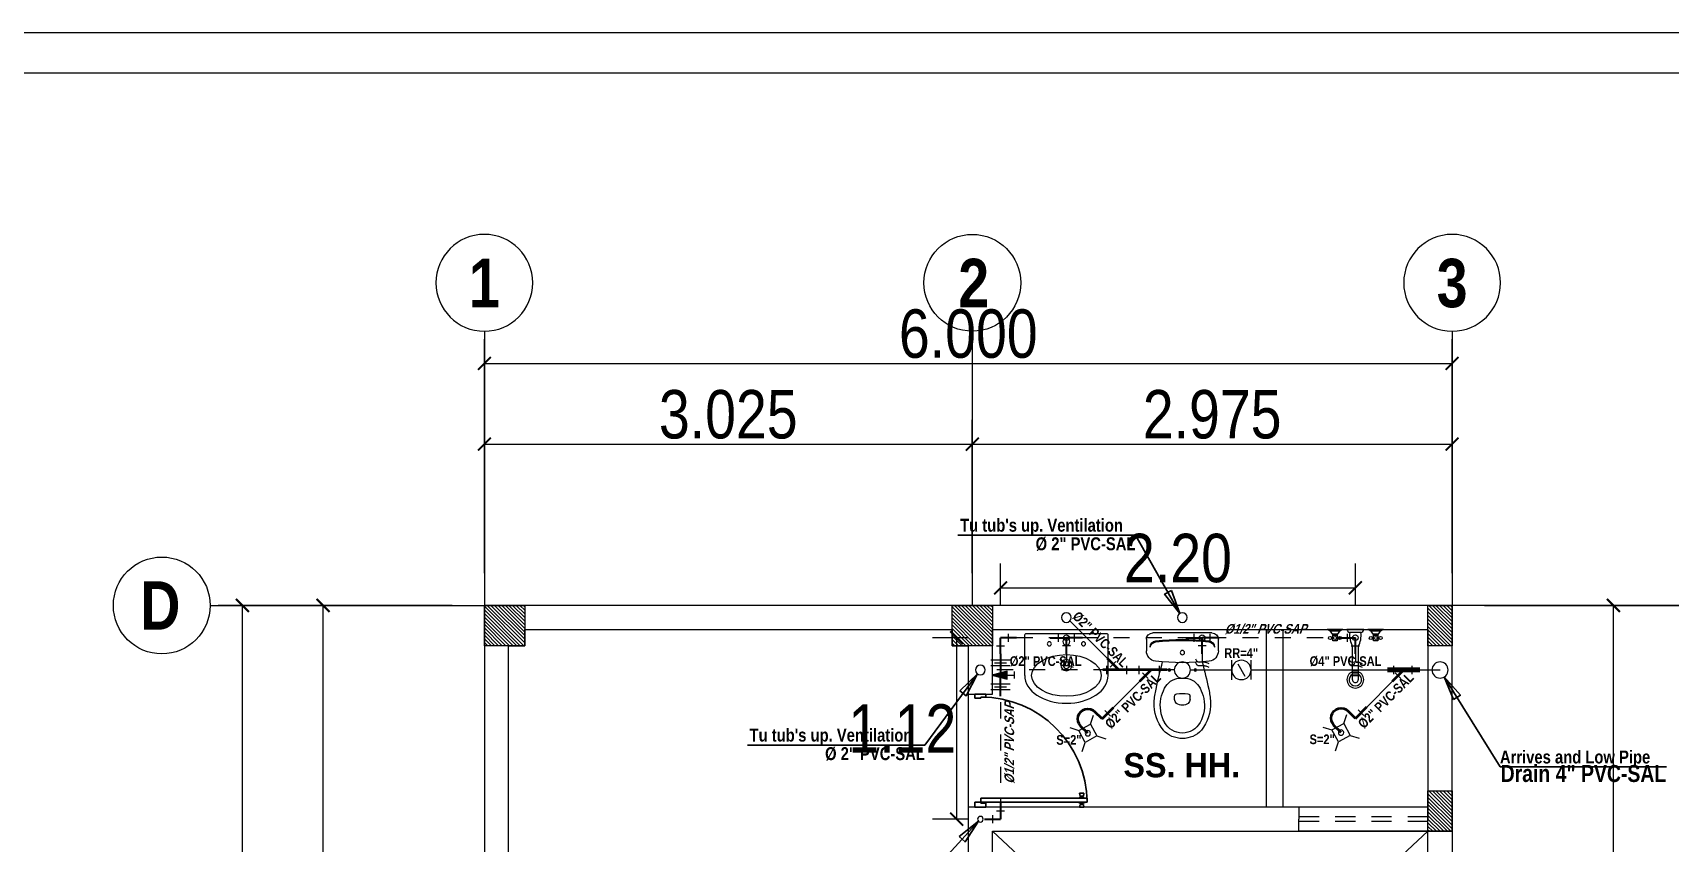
# Model space of a CAD drawing. Header units: millimetres. Extents: x 56 to 215, y 47 to 103.
# Drawn here: x 123.03 to 133.19, y 69.08 to 74.1 of the extents above; entities that cross this region are included whole.
import ezdxf
from ezdxf.enums import TextEntityAlignment as Align

# ---------------------------------------------------------------- set-up
doc = ezdxf.new("R2010")
doc.units = ezdxf.units.MM
for name, pattern in [('DASHDOT2', [0.5, 0.25, -0.125, 0, -0.125]), ('DASHED2', [0.375, 0.25, -0.125]), ('HIDDEN2', [0.1875, 0.125, -0.0625])]:
    doc.linetypes.add(name, pattern=pattern)
for name, color, linetype, lineweight in [('A_Bloques', 56, 'Continuous', 15), ('A_Muro sin Techo', 134, 'Continuous', 20), ('A_Ventana', 140, 'Continuous', 9), ('E_Columna', 3, 'Continuous', 25), ('G_Ejes', 253, 'Continuous', 20), ('G_Texto', 122, 'Continuous', 20), ('IS_Accesorios Agua', 6, 'Continuous', 20), ('IS_Accesorios Desagüe', 3, 'Continuous', 20), ('IS_Agua Fria', 140, 'DASHDOT2', 25), ('IS_Tuberia 2', 11, 'Continuous', 40), ('IS_Tuberia 4', 5, 'Continuous', 80)]:
    doc.layers.add(name, color=color, linetype=linetype, lineweight=lineweight)
for name, color, linetype in [('A_Puerta', 32, 'Continuous'), ('G_Acotación', 171, 'Continuous'), ('IS_Muro', 232, 'Continuous')]:
    doc.layers.add(name, color=color, linetype=linetype)
doc.styles.add('Acotacion', font='ARIALN.TTF')
doc.styles.add('Cotas', font='ARIALNB.TTF', dxfattribs={"height": 0.1})
doc.styles.add('Eje', font='ARIALNB.TTF', dxfattribs={"height": 0.3})
doc.styles.add('M-1', font='ARIALNB.TTF', dxfattribs={"oblique": 20})
doc.styles.add('STYLE1', font='cityb___.ttf', dxfattribs={"width": 1.05})
doc.dimstyles.new('150', dxfattribs={"dimtxt": 1, "dimasz": 0.06, "dimexe": 0.06, "dimexo": 0.08, "dimgap": 0.05, "dimtad": 2, "dimtih": 1, "dimtoh": 1, "dimzin": 1, "dimdsep": 46, "dimtxsty": 'Cotas', "dimblk": 'ARCHTICK', "dimcen": 0.25, "dimdle": 0.06, "dimclrd": 256, "dimclre": 256, "dimclrt": 5, "dimazin": 0, "dimtp": 0.2, "dimtm": 0.2, "dimtfac": 1, "dimtix": 1, "dimtmove": 1, "dimatfit": 0, "dimfxl": 0.06, "dimtolj": 1, "dimtzin": 1, "dimarcsym": 0})
doc.dimstyles.new('Lenin_50', dxfattribs={"dimtxt": 0.3, "dimasz": 0.08, "dimexe": 0.15, "dimexo": 0.2, "dimgap": 0.03, "dimtad": 2, "dimtih": 1, "dimtoh": 1, "dimlfac": -1, "dimzin": 4, "dimdsep": 46, "dimtxsty": 'Acotacion', "dimblk": 'ARCHTICK', "dimcen": 0.08, "dimclrd": 256, "dimclre": 256, "dimclrt": 4, "dimazin": 1, "dimtm": 1e-09, "dimtfac": 1, "dimtmove": 2, "dimatfit": 2, "dimfxl": 1, "dimtolj": 1, "dimlwd": 13, "dimlwe": 18, "dimarcsym": 0})
pattern_1 = [(135, (240.978861, -21.810414), (0.0112253202, 0.0112253202), [])]

# ---------------------------------------------------------------- blocks, each defined once
blk = doc.blocks.new('L01601A', base_point=(1717.2, 970.2))
blk.add_circle((1717.2, 970.2), 25)
blk = doc.blocks.new('L01601B', base_point=(1777.3, 924.9))
blk.add_arc((1777.3, 924.9), 30, 180, 0)
blk = doc.blocks.new('Lavatorio 01')
blk.add_lwpolyline([(-0.284, 0.259), (-0.034, 0.259, -0.414214), (-0.025, 0.25), (-0.025, -0.25, -0.414214), (-0.034, -0.259), (-0.284, -0.259)], format="xyb")
for centre, radius in [((-0.088, 0.106), 0.0129), ((-0.22, 0), 0.0345), ((-0.22, 0), 0.0198), ((-0.074, 0), 0.0216), ((-0.088, -0.106), 0.0129)]:
    blk.add_circle(centre, radius)
at = {"extrusion": (0, 0, -1), "xscale": 0.008620689655174374, "zscale": -0.008620689655172419, "rotation": 90}
for name, yscale in [('L01601B', 0.005747126436773442), ('L01601A', 0.005172413793104624)]:
    blk.add_blockref(name, (0.284, 0), dxfattribs=dict(at, yscale=yscale))
blk = doc.blocks.new('INOD4')
at = {"linetype": 'ByBlock'}
for p, q in [((-0.222, -0.06), (-0.222, -0.132)), ((-0.183, -0.02), (0.183, -0.02)), ((0.222, -0.06), (0.222, -0.132)), ((-0.048, -0.433), (-0.048, -0.413)), ((0.048, -0.433), (0.048, -0.413))]:
    blk.add_line(p, q, dxfattribs=at)
for centre, radius in [((0, -0.142), 0.0135), ((0, -0.142), 0.0135), ((-0.08, -0.25), 0.0075), ((0.08, -0.25), 0.0075)]:
    blk.add_circle(centre, radius, dxfattribs=at)
for centre, radius, start, end in [((-0.183, -0.06), 0.04, 90, 180), ((-0.16, -0.109), 0.04, 96.2719, 180), ((-0.16, -0.116), 0.04, 96.2141, 169.7572), ((0, -1.56), 1.493, 83.6755, 96.3306), ((0, -1.56), 1.5, 83.7281, 96.2719), ((0.16, -0.109), 0.04, 0, 83.7281), ((0.16, -0.116), 0.04, 10.2428, 83.7859), ((0.183, -0.06), 0.04, 0, 90), ((-0.159, -0.132), 0.064, 180, 263.2069), ((0, 1.199), 1.404, 263.2069, 276.7931), ((2.286, -0.87), 2.5, 164.456, 168.4256), ((-2.286, -0.87), 2.5, 11.5744, 15.544), ((0.159, -0.132), 0.064, 276.7931, 0), ((-0.007, -0.416), 0.116, 96.2419, 152.5973), ((0, -0.48), 0.18, 83.7581, 96.2419), ((0.007, -0.416), 0.116, 27.4027, 83.7581), ((0.423, -0.496), 0.6, 167.7093, 175.6206), ((0.112, -0.478), 0.25, 152.5973, 168.3805), ((-0.033, -0.413), 0.015, 96.6492, 180), ((0, -0.696), 0.3, 83.3508, 96.6492), ((0.033, -0.413), 0.015, 0, 83.3508), ((-0.112, -0.478), 0.25, 11.6195, 27.4027), ((-0.423, -0.496), 0.6, 4.3794, 12.2907), ((0.085, -0.46), 0.26, 177.6972, 218.7131), ((0.079, -0.471), 0.216, 168.3805, 209.1161), ((-0.018, -0.433), 0.03, 180, 233.1301), ((0, -0.409), 0.06, 233.1301, 306.8699), ((0.018, -0.433), 0.03, 306.8699, 0), ((-0.079, -0.471), 0.216, 330.8839, 11.6195), ((-0.085, -0.46), 0.26, 321.2869, 2.3028), ((0, -0.515), 0.126, 209.1161, 330.8839), ((0, -0.515), 0.16, 222.4362, 317.5638)]:
    blk.add_arc(centre, radius, start, end, dxfattribs=at)
blk = doc.blocks.new('Llaves_ducha')
for p, q in [((0, 0.145), (0, 0.0652)), ((0.0072, 0.1308), (0.0072, 0.0795)), ((0.0217, 0.0912), (0.0217, 0.1188)), ((0.0399, 0.116), (0.0399, 0.1232)), ((0.0399, 0.0943), (0.0399, 0.087)), ((0.0471, 0.116), (0.0471, 0.1232)), ((0.0471, 0.0943), (0.0471, 0.087)), ((0, 0.0435), (0, -0.0435)), ((0, 0.0399), (0, -0.0399)), ((0.0145, 0.029), (0.0145, -0.029)), ((0.087, 0.0145), (0.2586, 0.0145)), ((0, -0.0652), (0, -0.145)), ((0.0072, -0.0795), (0.0072, -0.1308)), ((0.2586, -0.0145), (0.087, -0.0145)), ((0.0217, -0.1191), (0.0217, -0.0914)), ((0.0399, -0.0943), (0.0399, -0.087)), ((0.0399, -0.116), (0.0399, -0.1232)), ((0.0471, -0.0943), (0.0471, -0.087)), ((0.0471, -0.116), (0.0471, -0.1232))]:
    blk.add_line(p, q)
for points in [[(0.029, 0.116), (0.058, 0.116), (0.058, 0.0943), (0.029, 0.0943)], [(0.029, -0.0943), (0.058, -0.0943), (0.058, -0.116), (0.029, -0.116)]]:
    blk.add_lwpolyline(points, close=True)
for points in [[(0.2128, 0.0145), (0.2128, -0.0145)], [(0.2216, 0.0145), (0.2216, -0.0145)], [(0.2305, 0.0145), (0.2305, -0.0145)], [(0.2379, 0.0145), (0.2379, -0.0145)]]:
    blk.add_lwpolyline(points)
for centre in [(0.0435, 0.1305), (0.0435, 0.1051), (0.0435, 0.0798), (0.0435, -0.0798), (0.0435, -0.1051), (0.0435, -0.1305)]:
    blk.add_circle(centre, 0.00811)
for centre, radius, start, end in [((0.0399, 0.1559), 0.0413, 195.2551, 254.7449), ((0.0399, 0.0544), 0.0413, 105.2551, 164.7449), ((-0.0059, 0.0231), 0.0212, 16.1502, 73.8498), ((0.029, -0.087), 0.1169, 60.2551, 97.125), ((0.2586, 0), 0.0435, 199.47058, 160.52942), ((0.2586, 0), 0.0324, 206.56435, 153.43565), ((0.2586, 0), 0.0145, 270, 90), ((-0.0059, -0.0231), 0.0212, 286.1502, 343.84979), ((0.0399, -0.0544), 0.0413, 195.2551, 254.7449), ((0.029, 0.087), 0.1169, 262.875, 299.74488), ((0.0399, -0.1559), 0.0413, 105.2551, 164.7449)]:
    blk.add_arc(centre, radius, start, end)
blk = doc.blocks.new('Puerta 02')
for p, q in [((0.024, 0.913), (0, 0.918)), ((0, 0.918), (0, 0.878)), ((0.024, 0.883), (0, 0.878)), ((0.024, 0.907), (0.024, 0.913)), ((0.028, 0.907), (0.024, 0.907)), ((0.024, 0.889), (0.024, 0.907)), ((0.028, 0.889), (0.024, 0.889)), ((0.024, 0.889), (0.024, 0.883)), ((0.032, 0.909), (0.028, 0.909)), ((0.028, 0.907), (0.028, 0.909)), ((0.028, 0.889), (0.028, 0.907)), ((0.028, 0.889), (0.028, 0.887)), ((0.032, 0.887), (0.028, 0.887)), ((0.032, 0.909), (0.032, 0.912)), ((0.036, 0.912), (0.032, 0.912)), ((0.032, 0.887), (0.032, 0.909)), ((0.032, 0.887), (0.032, 0.884)), ((0.036, 0.884), (0.032, 0.884)), ((0.042, 0.924), (0.036, 0.912)), ((0.036, 0.884), (0.036, 0.912)), ((0.042, 0.872), (0.036, 0.884)), ((0.042, 0.872), (0.042, 0.924)), ((0.044, 0.924), (0.042, 0.924)), ((0.044, 0.872), (0.042, 0.872)), ((0.044, 0.946), (0.078, 0.946)), ((0.044, 0.005), (0.044, 0.946)), ((0.078, 0.005), (0.078, 0.946)), ((0.078, 0.924), (0.08, 0.924)), ((0.078, 0.872), (0.08, 0.872)), ((0.079, 0.898), (0.079, 0.898)), ((0.079, 0.898), (0.079, 0.898)), ((0.08, 0.872), (0.08, 0.924)), ((0.08, 0.924), (0.086, 0.912)), ((0.08, 0.872), (0.086, 0.884)), ((0.086, 0.884), (0.086, 0.912)), ((0.086, 0.912), (0.09, 0.912)), ((0.086, 0.884), (0.09, 0.884)), ((0.09, 0.909), (0.09, 0.912)), ((0.09, 0.909), (0.094, 0.909)), ((0.09, 0.887), (0.09, 0.909)), ((0.09, 0.887), (0.094, 0.887)), ((0.09, 0.887), (0.09, 0.884)), ((0.094, 0.907), (0.094, 0.909)), ((0.094, 0.889), (0.094, 0.907)), ((0.094, 0.907), (0.098, 0.907)), ((0.094, 0.889), (0.094, 0.887)), ((0.094, 0.889), (0.098, 0.889)), ((0.098, 0.913), (0.122, 0.918)), ((0.098, 0.907), (0.098, 0.913)), ((0.098, 0.889), (0.098, 0.907)), ((0.098, 0.889), (0.098, 0.883)), ((0.098, 0.883), (0.122, 0.878)), ((0.122, 0.918), (0.122, 0.878)), ((0, 0.05), (0, -0.05)), ((0.034, 0.05), (0, 0.05)), ((0.034, 0.05), (0.034, 0.005)), ((0.044, 0.005), (0.034, 0.005)), ((0.078, 0.005), (0.043, 0.005)), ((0.044, 0.005), (0.044, -0.05)), ((0.965, 0.005), (0.975, 0.005)), ((0.965, 0.005), (0.965, -0.05)), ((0.975, 0.05), (0.975, 0.005)), ((0.975, 0.05), (1, 0.05)), ((1, 0.05), (1, -0.05)), ((0.044, -0.05), (0, -0.05)), ((1, -0.05), (0.965, -0.05))]:
    blk.add_line(p, q)
blk.add_arc((0.034, 0.005), 0.941, 0, 89.3913)
blk = doc.blocks.new('Eri')
blk.add_line((-1.7, 0), (0, 0))
blk.add_circle((-2, 0), 0.3)
at = {"color": 1, "style": 'Eje', "flags": 4}
blk.add_attdef('H', text='', height=0.3, dxfattribs=at).set_placement((-2, 0), align=Align.MIDDLE_CENTER)
blk = doc.blocks.new('_ArchTick')
at = {"color": 0, "linetype": 'ByBlock', "const_width": 0.15}
blk.add_lwpolyline([(-0.5, -0.5), (0.5, 0.5)], dxfattribs=at)
blk = doc.blocks.new('*D696')
at = {"layer": 'Defpoints', "color": 0, "transparency": 16777216}
for p in [(131.833, 72.053), (125.833, 70.553), (131.833, 70.553)]:
    blk.add_point(p, dxfattribs=at)
at = {"layer": 'G_Acotación', "lineweight": 18, "transparency": 16777216}
for p, q in [((125.833, 70.753), (125.833, 72.203)), ((131.833, 70.753), (131.833, 72.203))]:
    blk.add_line(p, q, dxfattribs=at)
at = {"layer": 'G_Acotación', "lineweight": 13, "transparency": 16777216}
blk.add_line((125.833, 72.053), (131.833, 72.053), dxfattribs=at)
at = {"layer": 'G_Acotación', "lineweight": 13, "transparency": 16777216, "xscale": 0.08, "yscale": 0.08, "zscale": 0.08, "rotation": 180}
blk.add_blockref('_ArchTick', (125.833, 72.053), dxfattribs=at)
at = {"layer": 'G_Acotación', "lineweight": 13, "transparency": 16777216, "xscale": 0.08, "yscale": 0.08, "zscale": 0.08}
blk.add_blockref('_ArchTick', (131.833, 72.053), dxfattribs=at)
at = {"layer": 'G_Acotación', "color": 4, "lineweight": 5, "transparency": 16777216, "insert": (128.833, 72.236), "char_height": 0.3, "attachment_point": 5, "style": 'Acotacion'}
blk.add_mtext('\\A1;6.000', dxfattribs=at)
blk = doc.blocks.new('*D697')
at = {"layer": 'Defpoints', "color": 0, "transparency": 16777216}
for p in [(131.833, 71.553), (128.858, 70.553), (131.833, 70.553)]:
    blk.add_point(p, dxfattribs=at)
at = {"layer": 'G_Acotación', "lineweight": 18, "transparency": 16777216}
for p, q in [((128.858, 70.753), (128.858, 71.703)), ((131.833, 70.753), (131.833, 71.703))]:
    blk.add_line(p, q, dxfattribs=at)
at = {"layer": 'G_Acotación', "lineweight": 13, "transparency": 16777216}
blk.add_line((128.858, 71.553), (131.833, 71.553), dxfattribs=at)
at = {"layer": 'G_Acotación', "lineweight": 13, "transparency": 16777216, "xscale": 0.08, "yscale": 0.08, "zscale": 0.08, "rotation": 180}
blk.add_blockref('_ArchTick', (128.858, 71.553), dxfattribs=at)
at = {"layer": 'G_Acotación', "lineweight": 13, "transparency": 16777216, "xscale": 0.08, "yscale": 0.08, "zscale": 0.08}
blk.add_blockref('_ArchTick', (131.833, 71.553), dxfattribs=at)
at = {"layer": 'G_Acotación', "color": 4, "lineweight": 5, "transparency": 16777216, "insert": (130.345, 71.736), "char_height": 0.3, "attachment_point": 5, "style": 'Acotacion'}
blk.add_mtext('\\A1;2.975', dxfattribs=at)
blk = doc.blocks.new('*D698')
at = {"layer": 'Defpoints', "color": 0, "transparency": 16777216}
for p in [(128.858, 71.553), (125.833, 70.553), (128.858, 70.553)]:
    blk.add_point(p, dxfattribs=at)
at = {"layer": 'G_Acotación', "lineweight": 18, "transparency": 16777216}
for p, q in [((125.833, 70.753), (125.833, 71.703)), ((128.858, 70.753), (128.858, 71.703))]:
    blk.add_line(p, q, dxfattribs=at)
at = {"layer": 'G_Acotación', "lineweight": 13, "transparency": 16777216}
blk.add_line((125.833, 71.553), (128.858, 71.553), dxfattribs=at)
at = {"layer": 'G_Acotación', "lineweight": 13, "transparency": 16777216, "xscale": 0.08, "yscale": 0.08, "zscale": 0.08, "rotation": 180}
blk.add_blockref('_ArchTick', (125.833, 71.553), dxfattribs=at)
at = {"layer": 'G_Acotación', "lineweight": 13, "transparency": 16777216, "xscale": 0.08, "yscale": 0.08, "zscale": 0.08}
blk.add_blockref('_ArchTick', (128.858, 71.553), dxfattribs=at)
at = {"layer": 'G_Acotación', "color": 4, "lineweight": 5, "transparency": 16777216, "insert": (127.345, 71.736), "char_height": 0.3, "attachment_point": 5, "style": 'Acotacion'}
blk.add_mtext('\\A1;3.025', dxfattribs=at)
blk = doc.blocks.new('*D702')
at = {"layer": 'Defpoints', "color": 0, "transparency": 16777216}
for p in [(124.333, 70.553), (125.833, 70.553), (125.833, 58.053)]:
    blk.add_point(p, dxfattribs=at)
at = {"layer": 'G_Acotación', "lineweight": 18, "transparency": 16777216}
for p, q in [((125.633, 70.553), (124.183, 70.553)), ((125.633, 58.053), (124.183, 58.053))]:
    blk.add_line(p, q, dxfattribs=at)
at = {"layer": 'G_Acotación', "lineweight": 13, "transparency": 16777216}
blk.add_line((124.333, 58.053), (124.333, 70.553), dxfattribs=at)
at = {"layer": 'G_Acotación', "lineweight": 13, "transparency": 16777216, "xscale": 0.08, "yscale": 0.08, "zscale": 0.08}
for p, rotation in [((124.333, 70.553), 90), ((124.333, 58.053), 270)]:
    blk.add_blockref('_ArchTick', p, dxfattribs=dict(at, rotation=rotation))
at = {"layer": 'G_Acotación', "color": 4, "lineweight": 5, "transparency": 16777216, "insert": (123.804, 64.303), "char_height": 0.3, "attachment_point": 5, "style": 'Acotacion'}
blk.add_mtext('\\A1;12.500', dxfattribs=at)
blk = doc.blocks.new('*D747')
at = {"layer": 'Defpoints', "color": 0, "transparency": 16777216}
for p in [(124.833, 70.553), (125.833, 70.553), (125.833, 66.528)]:
    blk.add_point(p, dxfattribs=at)
at = {"layer": 'G_Acotación', "lineweight": 18, "transparency": 16777216}
for p, q in [((125.633, 70.553), (124.683, 70.553)), ((125.633, 66.528), (124.683, 66.528))]:
    blk.add_line(p, q, dxfattribs=at)
at = {"layer": 'G_Acotación', "lineweight": 13, "transparency": 16777216}
blk.add_line((124.833, 66.528), (124.833, 70.553), dxfattribs=at)
at = {"layer": 'G_Acotación', "lineweight": 13, "transparency": 16777216, "xscale": 0.08, "yscale": 0.08, "zscale": 0.08}
for p, rotation in [((124.833, 70.553), 90), ((124.833, 66.528), 270)]:
    blk.add_blockref('_ArchTick', p, dxfattribs=dict(at, rotation=rotation))
at = {"layer": 'G_Acotación', "color": 4, "lineweight": 5, "transparency": 16777216, "insert": (124.382, 68.54), "char_height": 0.3, "attachment_point": 5, "style": 'Acotacion'}
blk.add_mtext('\\A1;4.025', dxfattribs=at)
blk = doc.blocks.new('*D705')
at = {"layer": 'Defpoints', "color": 0, "transparency": 16777216}
for p in [(131.833, 70.553), (133.333, 70.553), (131.833, 58.053)]:
    blk.add_point(p, dxfattribs=at)
at = {"layer": 'G_Acotación', "lineweight": 18, "transparency": 16777216}
for p, q in [((132.033, 70.553), (133.483, 70.553)), ((132.033, 58.053), (133.483, 58.053))]:
    blk.add_line(p, q, dxfattribs=at)
at = {"layer": 'G_Acotación', "lineweight": 13, "transparency": 16777216}
blk.add_line((133.333, 58.053), (133.333, 70.553), dxfattribs=at)
at = {"layer": 'G_Acotación', "lineweight": 13, "transparency": 16777216, "xscale": 0.08, "yscale": 0.08, "zscale": 0.08}
for p, rotation in [((133.333, 70.553), 90), ((133.333, 58.053), 270)]:
    blk.add_blockref('_ArchTick', p, dxfattribs=dict(at, rotation=rotation))
at = {"layer": 'G_Acotación', "color": 4, "lineweight": 5, "transparency": 16777216, "insert": (133.862, 64.303), "char_height": 0.3, "attachment_point": 5, "style": 'Acotacion'}
blk.add_mtext('\\A1;12.500', dxfattribs=at)
blk = doc.blocks.new('*D708')
at = {"layer": 'Defpoints', "color": 0, "transparency": 16777216}
for p in [(131.833, 70.553), (132.833, 70.553), (131.833, 66.528)]:
    blk.add_point(p, dxfattribs=at)
at = {"layer": 'G_Acotación', "lineweight": 18, "transparency": 16777216}
for p, q in [((132.033, 70.553), (132.983, 70.553)), ((132.033, 66.528), (132.983, 66.528))]:
    blk.add_line(p, q, dxfattribs=at)
at = {"layer": 'G_Acotación', "lineweight": 13, "transparency": 16777216}
blk.add_line((132.833, 66.528), (132.833, 70.553), dxfattribs=at)
at = {"layer": 'G_Acotación', "lineweight": 13, "transparency": 16777216, "xscale": 0.08, "yscale": 0.08, "zscale": 0.08}
for p, rotation in [((132.833, 70.553), 90), ((132.833, 66.528), 270)]:
    blk.add_blockref('_ArchTick', p, dxfattribs=dict(at, rotation=rotation))
at = {"layer": 'G_Acotación', "color": 4, "lineweight": 5, "transparency": 16777216, "insert": (133.284, 68.54), "char_height": 0.3, "attachment_point": 5, "style": 'Acotacion'}
blk.add_mtext('\\A1;4.025', dxfattribs=at)
blk = doc.blocks.new('Subida desague')
blk.add_circle((0, 0), 0.05)
blk = doc.blocks.new('Sumidero')
at = {"lineweight": 20}
for p, q in [((0.055, 0.229), (0.028, 0.177)), ((-0.104, 0.18), (-0.052, 0.153)), ((-0.028, 0.073), (-0.055, 0.021)), ((0.052, 0.097), (0.104, 0.07)), ((-0.025, -0.05), (0.025, -0.05))]:
    blk.add_line(p, q, dxfattribs=at)
at = {"lineweight": 40}
for p, q in [((0, 0.125), (-0.063, 0.125)), ((0, 0), (-0.063, 0)), ((0, 0), (0, -0.1))]:
    blk.add_line(p, q, dxfattribs=at)
at = {"lineweight": 20}
blk.add_lwpolyline([(-0.028, 0.073), (0.052, 0.097), (0.028, 0.177), (-0.052, 0.153)], close=True, dxfattribs=at)
blk.add_circle((0, 0.125), 0.0165, dxfattribs=at)
at = {"lineweight": 40}
blk.add_arc((-0.063, 0.062), 0.0625, 90, 270, dxfattribs=at)
blk = doc.blocks.new('Registro roscado')
for p, q in [((-0.05, 0.05), (-0.05, -0.05)), ((-0.0182, -0.0316), (0.0182, 0.0316)), ((0.05, 0.05), (0.05, -0.05))]:
    blk.add_line(p, q)
at = {"lineweight": 20}
blk.add_circle((0, 0), 0.05, dxfattribs=at)
blk = doc.blocks.new('Yee simple 4-2')
at = {"lineweight": 80}
blk.add_line((-0.1, 0), (0.1, 0), dxfattribs=at)
at = {"lineweight": 20}
for p, q in [((-0.05, -0.025), (-0.05, 0.025)), ((0.053, 0.018), (0.018, 0.053)), ((0.063, -0.025), (0.063, 0.025))]:
    blk.add_line(p, q, dxfattribs=at)
at = {"lineweight": 40}
blk.add_line((0, 0), (0.071, 0.071), dxfattribs=at)
blk = doc.blocks.new('Yee simple 2-2')
at = {"lineweight": 40}
for p, q in [((-0.1, 0), (0.1, 0)), ((0, 0), (0.071, 0.071))]:
    blk.add_line(p, q, dxfattribs=at)
at = {"lineweight": 20}
for p, q in [((-0.05, -0.025), (-0.05, 0.025)), ((0.053, 0.018), (0.018, 0.053)), ((0.075, -0.025), (0.075, 0.025))]:
    blk.add_line(p, q, dxfattribs=at)
blk = doc.blocks.new('Subida agua')
blk.add_circle((0, 0), 0.035)
blk = doc.blocks.new('Salida agua')
blk.add_line((0, 0), (0, 0.1))
at = {"lineweight": 20}
for points in [[(-0.0272, 0.1019), (-0.0211, 0.1126), (0.0005, 0.115), (0.0151, 0.1165), (0.0281, 0.1217)], [(-0.0272, 0.0869), (-0.0211, 0.0976), (0.0005, 0.1), (0.0151, 0.1015), (0.0281, 0.1067)]]:
    blk.add_spline(points, degree=3, dxfattribs=at)
blk = doc.blocks.new('Tee')
at = {"lineweight": 30}
for p in [(-0.1, 0), (0, 0.1), (0.1, 0)]:
    blk.add_line(p, (0, 0), dxfattribs=at)
at = {"lineweight": 20}
for p, q in [((-0.05, 0.025), (-0.05, -0.025)), ((-0.025, 0.05), (0.025, 0.05)), ((0.05, 0.025), (0.05, -0.025))]:
    blk.add_line(p, q, dxfattribs=at)
blk = doc.blocks.new('Codo 90')
at = {"lineweight": 30}
for p in [(0.1, 0), (0, -0.1)]:
    blk.add_line(p, (0, 0), dxfattribs=at)
for p, q in [((0.05, 0.025), (0.05, -0.025)), ((0.025, -0.05), (-0.025, -0.05))]:
    blk.add_line(p, q)
blk = doc.blocks.new('Valvula de compuerta')
blk.add_hatch(color=256).paths.add_polyline_path([(0, -0.073), (0.033, 0.055), (-0.033, 0.055)])
at = {"lineweight": 30}
for p, q in [((-0.175, 0), (-0.019, 0)), ((0.175, 0), (0.021, 0))]:
    blk.add_line(p, q, dxfattribs=at)
for p, q in [((-0.122, 0.08), (-0.122, -0.08)), ((-0.099, 0.05), (-0.099, -0.05)), ((-0.075, 0.08), (-0.075, -0.08)), ((-0.028, 0.116), (0.028, 0.116)), ((0, 0.055), (0, 0.116)), ((0.075, 0.08), (0.075, -0.08)), ((0.099, 0.05), (0.099, -0.05)), ((0.122, 0.08), (0.122, -0.08))]:
    blk.add_line(p, q)
blk.add_lwpolyline([(0, -0.073), (-0.033, 0.055), (0.033, 0.055), (0, -0.073)])
blk = doc.blocks.new('*D835')
at = {"lineweight": 18, "transparency": 16777216}
for p, q in [((128.833, 70.353), (128.611, 70.353)), ((128.833, 69.228), (128.611, 69.228))]:
    blk.add_line(p, q, dxfattribs=at)
at = {"lineweight": 13, "transparency": 16777216}
blk.add_line((128.761, 69.228), (128.761, 70.353), dxfattribs=at)
at = {"layer": 'Defpoints', "color": 0, "transparency": 16777216}
for p in [(128.761, 70.353), (129.033, 70.353), (129.033, 69.228)]:
    blk.add_point(p, dxfattribs=at)
at = {"lineweight": 13, "transparency": 16777216, "xscale": 0.08, "yscale": 0.08, "zscale": 0.08}
for p, rotation in [((128.761, 70.353), 90), ((128.761, 69.228), 270)]:
    blk.add_blockref('_ArchTick', p, dxfattribs=dict(at, rotation=rotation))
at = {"color": 4, "lineweight": 5, "transparency": 16777216, "insert": (128.424, 69.79), "char_height": 0.3, "attachment_point": 5, "style": 'Acotacion'}
blk.add_mtext('\\A1;1.12', dxfattribs=at)
blk = doc.blocks.new('*D836')
at = {"lineweight": 18, "transparency": 16777216}
for p, q in [((129.033, 70.553), (129.033, 70.812)), ((131.233, 70.553), (131.233, 70.812))]:
    blk.add_line(p, q, dxfattribs=at)
at = {"lineweight": 13, "transparency": 16777216}
blk.add_line((129.033, 70.662), (131.233, 70.662), dxfattribs=at)
at = {"layer": 'Defpoints', "color": 0, "transparency": 16777216}
for p in [(131.233, 70.662), (129.033, 70.353), (131.233, 70.353)]:
    blk.add_point(p, dxfattribs=at)
at = {"lineweight": 13, "transparency": 16777216, "xscale": 0.08, "yscale": 0.08, "zscale": 0.08, "rotation": 180}
blk.add_blockref('_ArchTick', (129.033, 70.662), dxfattribs=at)
at = {"lineweight": 13, "transparency": 16777216, "xscale": 0.08, "yscale": 0.08, "zscale": 0.08}
blk.add_blockref('_ArchTick', (131.233, 70.662), dxfattribs=at)
at = {"color": 4, "lineweight": 5, "transparency": 16777216, "insert": (130.133, 70.845), "char_height": 0.3, "attachment_point": 5, "style": 'Acotacion'}
blk.add_mtext('\\A1;2.20', dxfattribs=at)

msp = doc.modelspace()

# ---------------------------------------------------------------- hatches: boundary and pattern name
at = {"layer": 'E_Columna', "lineweight": 5}
h = msp.add_hatch(dxfattribs=at)
h.set_pattern_fill('LINE', color=256, scale=0.005, angle=45, style=0)
h.set_pattern_definition(pattern_1)
h.paths.add_polyline_path([(126.0828, 70.3029), (125.8328, 70.3029), (125.8328, 70.5529), (126.0828, 70.5529)])
h = msp.add_hatch(dxfattribs=at)
h.set_pattern_fill('LINE', color=256, scale=0.005, angle=45, style=0)
h.set_pattern_definition(pattern_1)
h.paths.add_polyline_path([(128.9828, 70.3029), (128.7328, 70.3029), (128.7328, 70.5529), (128.9828, 70.5529)])
h = msp.add_hatch(dxfattribs=at)
h.set_pattern_fill('LINE', color=256, scale=0.005, angle=45, style=0)
h.set_pattern_definition(pattern_1)
h.paths.add_polyline_path([(131.8328, 70.3029), (131.6828, 70.3029), (131.6828, 70.5529), (131.8328, 70.5529)])
h = msp.add_hatch(dxfattribs=at)
h.set_pattern_fill('LINE', color=256, scale=0.005, angle=45, style=0)
h.set_pattern_definition([(135, (240.978861, -22.960414), (0.0112253202, 0.0112253202), [])])
h.paths.add_polyline_path([(131.8328, 69.1529), (131.6828, 69.1529), (131.6828, 69.4029), (131.8328, 69.4029)])

# ---------------------------------------------------------------- linework, layer by layer
at = {"lineweight": 5}
for points in [[(151.7019, 46.547), (151.7019, 74.1029), (110.6519, 74.1029), (110.6519, 46.547)], [(151.4519, 46.797), (151.4519, 73.8529), (110.9019, 73.8529), (110.9019, 46.797)]]:
    msp.add_lwpolyline(points, close=True, dxfattribs=at)
at = {"layer": 'A_Bloques', "lineweight": 5}
msp.add_lwpolyline([(130.6828, 70.4029), (130.7828, 70.4029), (130.7828, 69.3029), (130.6828, 69.3029)], close=True, dxfattribs=at)
at = {"layer": 'A_Muro sin Techo', "lineweight": 5}
for p, q in [((131.6828, 66.6529), (128.9828, 69.1529)), ((131.6828, 69.1529), (128.9828, 66.6529))]:
    msp.add_line(p, q, dxfattribs=at)
msp.add_lwpolyline([(131.6828, 69.1529), (131.8328, 69.1529), (131.8328, 66.6529), (131.6828, 66.6529)], close=True, dxfattribs=at)
at = {"layer": 'A_Puerta', "lineweight": 5}
msp.add_line((128.8328, 70.0029), (128.8328, 69.3029), dxfattribs=at)
at = {"layer": 'A_Ventana', "color": 2, "lineweight": 5}
for p, q in [((131.6828, 69.3029), (130.8828, 69.3029)), ((130.8828, 69.3029), (130.8828, 69.2279)), ((131.6828, 69.3029), (131.6828, 69.2279)), ((130.8828, 69.1529), (130.8828, 69.2279)), ((131.6828, 69.1529), (130.8828, 69.1529)), ((131.6828, 69.1529), (131.6828, 69.2279))]:
    msp.add_line(p, q, dxfattribs=at)
at = {"layer": 'A_Ventana', "color": 253, "linetype": 'HIDDEN2', "lineweight": 5}
for p, q in [((131.6828, 69.2429), (130.8828, 69.2429)), ((131.6828, 69.2129), (130.8828, 69.2129))]:
    msp.add_line(p, q, dxfattribs=at)
at = {"layer": 'E_Columna', "lineweight": 5}
for points in [[(126.0828, 70.3029), (125.8328, 70.3029), (125.8328, 70.5529), (126.0828, 70.5529)], [(128.9828, 70.3029), (128.7328, 70.3029), (128.7328, 70.5529), (128.9828, 70.5529)], [(131.8328, 70.3029), (131.6828, 70.3029), (131.6828, 70.5529), (131.8328, 70.5529)], [(131.8328, 69.1529), (131.6828, 69.1529), (131.6828, 69.4029), (131.8328, 69.4029)]]:
    msp.add_lwpolyline(points, close=True, dxfattribs=at)
at = {"layer": 'IS_Agua Fria', "lineweight": 5, "ltscale": 0.4}
msp.add_lwpolyline([(131.2328, 70.3529), (129.0328, 70.3529), (129.0328, 69.2279), (128.9078, 69.2279)], dxfattribs=at)
at = {"layer": 'IS_Muro', "lineweight": 5}
for points in [[(128.9828, 68.9029), (128.9828, 69.1529), (131.8328, 69.1529), (131.8328, 70.5529), (125.8328, 70.5529), (125.8328, 57.9029)], [(125.9828, 66.6529), (125.9828, 70.3029), (126.0828, 70.3029), (126.0828, 70.4029), (128.7328, 70.4029), (128.7328, 70.3029), (128.8328, 70.3029), (128.8328, 70.0029), (128.9828, 70.0029), (128.9828, 70.4029), (131.6828, 70.4029), (131.6828, 69.3029), (128.8328, 69.3029), (128.8328, 68.9029)]]:
    msp.add_lwpolyline(points, dxfattribs=at)
at = {"layer": 'IS_Tuberia 2', "lineweight": 5, "ltscale": 0.1}
for p, q in [((129.4626, 70.4566), (129.7664, 70.1529)), ((129.6626, 69.8491), (129.9664, 70.1529)), ((131.2328, 69.8529), (131.5328, 70.1529))]:
    msp.add_line(p, q, dxfattribs=at)
at = {"layer": 'IS_Tuberia 2', "color": 1, "linetype": 'DASHED2', "lineweight": 5, "ltscale": 0.1}
msp.add_line((130.1103, 70.1529), (128.9378, 70.1529), dxfattribs=at)
at = {"layer": 'IS_Tuberia 4', "lineweight": 5}
for p, q in [((130.2103, 70.1529), (130.4662, 70.1529)), ((130.5862, 70.1529), (131.7578, 70.1529))]:
    msp.add_line(p, q, dxfattribs=at)

# ---------------------------------------------------------------- block references
at = {"layer": 'A_Bloques', "lineweight": 5, "xscale": -1, "rotation": 270}
msp.add_blockref('Lavatorio 01', (129.4414, 70.4029), dxfattribs=at)
at = {"layer": 'A_Bloques', "lineweight": 5, "xscale": -1}
msp.add_blockref('INOD4', (130.1603, 70.4029), dxfattribs=at)
at = {"layer": 'A_Bloques', "lineweight": 5, "xscale": 1.200000000000045, "yscale": 1.200000000000045, "zscale": 1.200000000000045, "rotation": 270}
msp.add_blockref('Llaves_ducha', (131.2328, 70.4029), dxfattribs=at)
at = {"layer": 'A_Puerta', "lineweight": 5, "xscale": -0.6999999999999993, "yscale": 0.6999999999999886, "zscale": 0.7, "rotation": 270}
msp.add_blockref('Puerta 02', (128.9078, 69.3029), dxfattribs=at)
at = {"layer": 'G_Ejes', "lineweight": 5}
ref = msp.add_blockref('Eri', (125.8328, 70.5529), dxfattribs=dict(at, xscale=-1, rotation=90))
ref.add_attrib('H', '1', dxfattribs={"layer": '0', "color": 1, "height": 0.3, "style": 'Eje', "flags": 4}).set_placement((125.8328, 72.5518), align=Align.MIDDLE_CENTER)
ref = msp.add_blockref('Eri', (128.8578, 70.5529), dxfattribs=dict(at, rotation=270))
ref.add_attrib('H', '2', dxfattribs={"layer": '0', "color": 1, "height": 0.3, "style": 'Eje', "flags": 4}).set_placement((128.8664, 72.5518), align=Align.MIDDLE_CENTER)
ref = msp.add_blockref('Eri', (131.8328, 70.5529), dxfattribs=dict(at, xscale=-1, rotation=90))
ref.add_attrib('H', '3', dxfattribs={"layer": '0', "color": 1, "height": 0.3, "style": 'Eje', "flags": 4}).set_placement((131.8328, 72.5518), align=Align.MIDDLE_CENTER)
ref = msp.add_blockref('Eri', (125.8328, 70.5529), dxfattribs=at)
ref.add_attrib('H', 'D', dxfattribs={"layer": '0', "color": 1, "height": 0.3, "style": 'Eje', "flags": 4}).set_placement((123.824, 70.5529), align=Align.MIDDLE_CENTER)
ref = msp.add_blockref('Eri', (131.8328, 70.5529), dxfattribs=dict(at, xscale=-1))
ref.add_attrib('H', 'D', dxfattribs={"layer": '0', "color": 1, "height": 0.3, "style": 'Eje', "flags": 4}).set_placement((133.8342, 70.5529), align=Align.MIDDLE_CENTER)
at = {"layer": 'IS_Accesorios Agua', "lineweight": 5, "xscale": -1}
for p, rotation in [((129.0328, 70.3529), 90.00024537123821), ((131.2328, 70.3529), 0.0002453712382077811), ((129.0328, 69.2279), 270.0002453712382)]:
    msp.add_blockref('Codo 90', p, dxfattribs=dict(at, rotation=rotation))
at = {"layer": 'IS_Accesorios Agua', "lineweight": 5, "rotation": 180}
for p in [(129.4414, 70.3529), (130.2827, 70.3529)]:
    msp.add_blockref('Tee', p, dxfattribs=at)
at = {"layer": 'IS_Accesorios Agua', "lineweight": 5}
for name, p, xscale, yscale, zscale, rotation in [('Subida agua', (129.4414, 70.3529), 0.5, 0.5, 0.5, 270), ('Subida agua', (130.2827, 70.3529), 0.5, 0.5, 0.5, 270), ('Subida agua', (131.2328, 70.3529), 0.5, 0.5, 0.5, 270), ('Salida agua', (129.4414, 70.3529), -1.5, 1.5, 1.5, 180), ('Salida agua', (130.2827, 70.3529), -1.5, 1.5, 1.5, 180), ('Salida agua', (131.2328, 70.3529), -1.5, 1.5, 1.5, 180), ('Valvula de compuerta', (129.0328, 70.1216), -0.75, 0.75, 0.75, 270), ('Subida agua', (128.9078, 69.2279), -0.5, 0.5, 0.5, 180)]:
    msp.add_blockref(name, p, dxfattribs=dict(at, xscale=xscale, yscale=yscale, zscale=zscale, rotation=rotation))
at = {"layer": 'IS_Accesorios Desagüe', "lineweight": 5}
for name, p, xscale, yscale, zscale, rotation in [('Subida desague', (129.4414, 70.4779), -0.6000000000000227, 0.5999999999999943, 0.6, 180), ('Subida desague', (130.1603, 70.4779), -0.6000000000000227, 0.5999999999999943, 0.6, 180), ('Subida desague', (128.9078, 70.1529), -0.6000000000000227, 0.5999999999999943, 0.6, 180), ('Registro roscado', (130.5262, 70.1529), -1.199999999999977, 1.199999999999932, 1.5, 180.0699630577485)]:
    msp.add_blockref(name, p, dxfattribs=dict(at, xscale=xscale, yscale=yscale, zscale=zscale, rotation=rotation))
at = {"layer": 'IS_Accesorios Desagüe', "lineweight": 5, "xscale": -1}
msp.add_blockref('Yee simple 2-2', (129.7664, 70.1529), dxfattribs=at)
at = {"layer": 'IS_Accesorios Desagüe', "lineweight": 5}
for name, p, rotation in [('Yee simple 2-2', (129.9664, 70.1529), 179.9999999999642), ('Yee simple 4-2', (131.5328, 70.1529), 180.0000000000585)]:
    msp.add_blockref(name, p, dxfattribs=dict(at, rotation=rotation))
at = {"layer": 'IS_Accesorios Desagüe', "lineweight": 5, "xscale": -1}
for name, p, rotation in [('Subida desague', (130.1603, 70.1529), 180), ('Subida desague', (131.7578, 70.1529), 180), ('Sumidero', (129.6626, 69.8491), 135.0000000000003), ('Sumidero', (131.2328, 69.8529), 135.0000000000003)]:
    msp.add_blockref(name, p, dxfattribs=dict(at, rotation=rotation))

# ---------------------------------------------------------------- texts
at = {"layer": 'G_Texto', "color": 7, "lineweight": 5, "style": 'Cotas'}
for s, p in [("Tu tub's up. Ventilation", (128.7823, 71.0101)), ('Ø 2" PVC-SAL', (129.2504, 70.8951)), ("Tu tub's up. Ventilation", (127.4769, 69.7092)), ('Ø 2" PVC-SAL', (127.945, 69.5943)), ('Arrives and Low Pipe ', (132.1291, 69.5735))]:
    msp.add_text(s, height=0.08, dxfattribs=at).set_placement(p)
for s, rotation, p in [('Ø2" PVC-SAL', 315, (129.6322, 70.3225)), ('Ø2" PVC-SAL', 360, (129.3126, 70.1779)), ('Ø4" PVC-SAL', 360, (131.1719, 70.1779)), ('Ø2" PVC-SAL', 45, (129.8742, 69.9411)), ('Ø2" PVC-SAL', 45, (131.4425, 69.943))]:
    msp.add_text(s, height=0.06, rotation=rotation, dxfattribs=at).set_placement(p, align=Align.CENTER)
at = {"layer": 'G_Texto', "color": 2, "lineweight": 5, "style": 'M-1', "oblique": 20}
msp.add_text('Ø1/2" PVC-SAP', height=0.06, dxfattribs=at).set_placement((130.6746, 70.3779), align=Align.CENTER)
at = {"layer": 'G_Texto', "color": 7, "lineweight": 5, "style": 'Cotas'}
for s, p in [('RR=4"', (130.5246, 70.2279)), ('S=2"', (129.457, 69.6894)), ('S=2"', (131.0272, 69.6932))]:
    msp.add_text(s, height=0.06, dxfattribs=at).set_placement(p, align=Align.CENTER)
at = {"layer": 'G_Texto', "color": 2, "lineweight": 5, "style": 'M-1', "oblique": 20}
msp.add_text('Ø1/2" PVC-SAP', height=0.06, rotation=90, dxfattribs=at).set_placement((129.1173, 69.6996), align=Align.CENTER)
at = {"layer": 'G_Texto', "lineweight": 5, "ltscale": 0.2, "style": 'STYLE1'}
msp.add_text('SS. HH.', height=0.15, rotation=360, dxfattribs=at).set_placement((130.1567, 69.5627), align=Align.MIDDLE)
at = {"layer": 'G_Texto', "color": 7, "lineweight": 5, "style": 'Cotas'}
msp.add_text('Drain 4" PVC-SAL', height=0.105029, dxfattribs=at).set_placement((132.1336, 69.4586), (133.16, 69.4586), align=Align.ALIGNED)

# ---------------------------------------------------------------- dimensions: what is measured, and where the dimension line sits
at = {"lineweight": 5}
dim = msp.add_linear_dim(base=(131.2328, 70.6618), p1=(129.0328, 70.3529), p2=(131.2328, 70.3529), dimstyle='Lenin_50', override={"dimfxl": 0.06}, dxfattribs=at)
dim.commit()
dim.dimension.update_dxf_attribs({"geometry": '*D836', "text_midpoint": (130.1328, 70.845)})
dim = msp.add_linear_dim(base=(128.760945, 70.352855), p1=(129.032815, 69.227856), p2=(129.032815, 70.352855), angle=90, dimstyle='Lenin_50', override={"dimfxl": 0.06}, dxfattribs=at)
dim.commit()
dim.dimension.update_dxf_attribs({"geometry": '*D835', "text_midpoint": (128.423987, 69.790356)})
at = {"layer": 'G_Acotación', "lineweight": 5}
for base, p1, p2, angle, picture, middle in [((131.8328, 72.0529), (125.8328, 70.5529), (131.8328, 70.5529), 180, '*D696', (128.8328, 72.236)), ((128.8578, 71.5529), (125.8328, 70.5529), (128.8578, 70.5529), 180, '*D698', (127.3453, 71.736)), ((131.8328, 71.5529), (128.8578, 70.5529), (131.8328, 70.5529), 180, '*D697', (130.3453, 71.736)), ((124.3328, 70.5529), (125.8328, 58.0529), (125.8328, 70.5529), 90, '*D702', (123.8041, 64.3029)), ((124.8328, 70.5529), (125.8328, 66.5279), (125.8328, 70.5529), 90, '*D747', (124.3819, 68.5404)), ((133.3328, 70.5529), (131.8328, 58.0529), (131.8328, 70.5529), 90, '*D705', (133.8615, 64.3029)), ((132.8328, 70.5529), (131.8328, 66.5279), (131.8328, 70.5529), 90, '*D708', (133.2838, 68.5404))]:
    dim = msp.add_linear_dim(base=base, p1=p1, p2=p2, angle=angle, dimstyle='Lenin_50', override={"dimdec": 3, "dimfxl": 0.06}, dxfattribs=at)
    dim.commit()
    dim.dimension.update_dxf_attribs({"geometry": picture, "text_midpoint": middle})

# ---------------------------------------------------------------- leaders
at = {"layer": 'G_Texto', "color": 7, "lineweight": 5}
for points in [[(130.1455, 70.5039), (129.8694, 70.9884), (128.7688, 70.9884)], [(128.89, 70.1287), (128.564, 69.6876), (127.4634, 69.6876)], [(131.7842, 70.1104), (132.1299, 69.5527), (133.1612, 69.5527)], [(128.896, 69.2149), (128.6042, 68.8957), (127.5729, 68.8957)]]:
    msp.add_leader(points, dimstyle='150', override={"dimasz": 0.15, "dimgap": 0.08, "dimtad": 0, "dimldrblk": 'ClosedBlank'}, dxfattribs=at)

doc.saveas('drawing.dxf')
